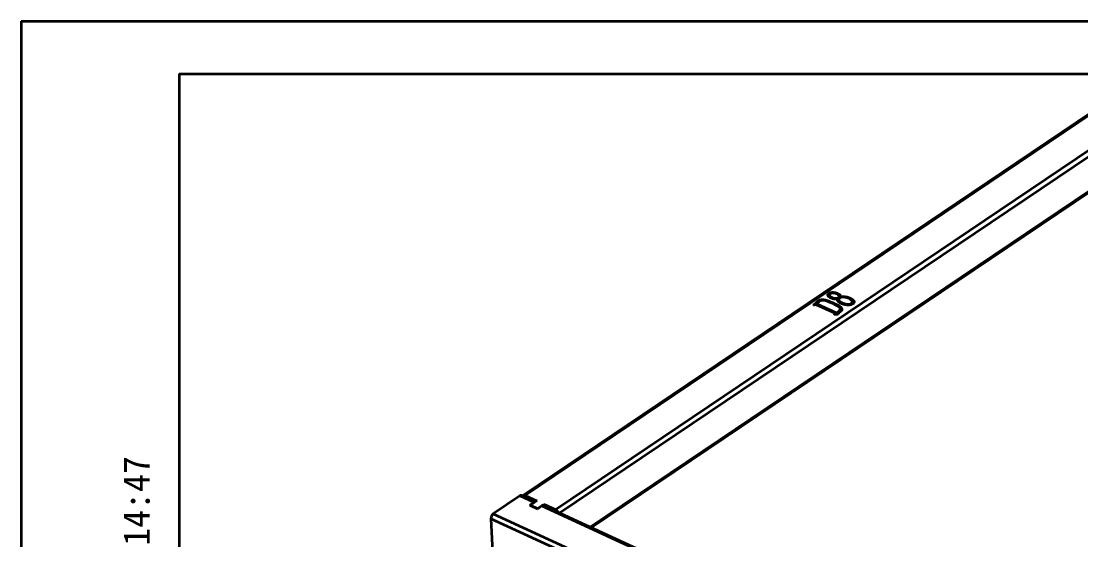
# Model space of a CAD drawing. Header units: millimetres. Extents: x 0 to 14850, y 0 to 10502.
# Drawn here: x 0 to 5028, y 8038 to 10500 of the extents above; entities that cross this region are included whole.
import ezdxf

# ---------------------------------------------------------------- set-up
doc = ezdxf.new("R2010")
doc.units = ezdxf.units.MM
doc.header["$LTSCALE"] = 50
doc.layers.add('粗实线', color=7, linetype='Continuous', lineweight=35)
doc.layers.add('细实线', color=7, linetype='Continuous')
doc.styles.add('SLDTEXTSTYLE3', font='SIMSUN.TTC', dxfattribs={"bigfont": 'bigfont'})

# ---------------------------------------------------------------- blocks, each defined once
blk = doc.blocks.new('SW_NOTE_0')
at = {"layer": '细实线', "color": 0, "insert": (29.5, 0), "char_height": 125, "attachment_point": 1, "rotation": 90, "style": 'SLDTEXTSTYLE3'}
blk.add_mtext('  创建日期：2024年3月27日 12:02:43  上次修改者：Administrator  修改日期：2024年3月27日 12:14:47  ', dxfattribs=at)

msp = doc.modelspace()

# ---------------------------------------------------------------- linework, layer by layer
at = {"color": 7, "linetype": 'Continuous', "lineweight": 35}
for p, q in [((5080.514, 10067.503), (2382.071, 8248.405)), ((5089.918, 10067.457), (2391.475, 8248.359)), ((2534.741, 8182.525), (5233.183, 10001.623)), ((2704.451, 8096.272), (5252.08, 9813.702)), ((3832.899, 9208.436), (3832.88, 9208.812)), ((3875.351, 9207.079), (3875.332, 9207.455)), ((3759.463, 9154.171), (3762.79, 9155.797)), ((3759.482, 9153.796), (3759.463, 9154.171)), ((3759.482, 9153.796), (3762.809, 9155.421)), ((3762.79, 9155.797), (3766.006, 9157.965)), ((3762.809, 9155.421), (3762.79, 9155.797)), ((3762.809, 9155.421), (3766.025, 9157.589)), ((3769.485, 9153.574), (3764.105, 9152.918)), ((3766.025, 9157.589), (3766.006, 9157.965)), ((3768.084, 9159.983), (3770.986, 9162.322)), ((3768.103, 9159.608), (3768.084, 9159.983)), ((3768.103, 9159.608), (3771.005, 9161.946)), ((3770.986, 9162.322), (3774.904, 9167.14)), ((3771.005, 9161.946), (3770.986, 9162.322)), ((3771.005, 9161.946), (3774.923, 9166.765)), ((3864.491, 9112.191), (3772.712, 9154.366)), ((3774.923, 9166.765), (3774.904, 9167.14)), ((3777.321, 9160.445), (3775.803, 9157.833)), ((3775.803, 9157.833), (3868.465, 9115.252)), ((3775.822, 9157.457), (3775.803, 9157.833)), ((3775.822, 9157.457), (3868.484, 9114.877)), ((3780.633, 9171.82), (3780.615, 9172.196)), ((3827.664, 9199.692), (3827.828, 9200.587)), ((3848.54, 9187.622), (3848.521, 9187.998)), ((3862.666, 9158.403), (3862.647, 9158.779)), ((3872.024, 9179.809), (3872.133, 9181.853)), ((3872.043, 9179.433), (3872.152, 9181.478)), ((3872.152, 9181.478), (3872.133, 9181.853)), ((3877.355, 9188.162), (3877.337, 9188.538)), ((3888.294, 9194.337), (3887.848, 9192.447)), ((3887.867, 9192.071), (3887.848, 9192.447)), ((3908.802, 9158.353), (3908.783, 9158.729)), ((3939.877, 9160.828), (3939.858, 9161.204)), ((3941.963, 9180.296), (3941.944, 9180.672)), ((3859.884, 9109.086), (3864.491, 9112.191)), ((3859.903, 9108.71), (3859.884, 9109.086)), ((3859.903, 9108.71), (3864.51, 9111.816)), ((3866.157, 9107.754), (3862.052, 9107.546)), ((3864.51, 9111.816), (3864.491, 9112.191)), ((3868.484, 9114.877), (3868.465, 9115.252)), ((3873.232, 9118.466), (3879.123, 9123.438)), ((3873.251, 9118.09), (3873.232, 9118.466)), ((3873.251, 9118.09), (3879.142, 9123.062)), ((3883.392, 9118.167), (3877.5, 9113.195)), ((3879.142, 9123.062), (3879.123, 9123.438)), ((2365.838, 8246.544), (2239.911, 8161.653)), ((2433.377, 8215.508), (2365.838, 8246.544)), ((2438.76, 8218.364), (2374.189, 8248.035)), ((2391.475, 8248.359), (2446.053, 8223.28)), ((2391.855, 8240.844), (2439.578, 8218.915)), ((2433.377, 8215.508), (2413.889, 8202.37)), ((2413.889, 8202.37), (2449.364, 8186.069)), ((2446.053, 8223.28), (2416.07, 8203.068)), ((2416.07, 8203.068), (2450.181, 8187.393)), ((2416.158, 8201.328), (2416.07, 8203.068)), ((2449.364, 8186.069), (2468.853, 8199.207)), ((2450.181, 8187.393), (2480.163, 8207.605)), ((5759.184, 6687.216), (2468.853, 8199.207)), ((5764.567, 6690.071), (2477.204, 8200.698)), ((2479.726, 8199.539), (2480.543, 8200.09)), ((2480.163, 8207.605), (2534.741, 8182.525)), ((2480.543, 8200.09), (2480.163, 8207.605)), ((2480.543, 8200.09), (2535.12, 8175.01)), ((2239.911, 8161.653), (9062.078, 5026.695)), ((2450.219, 8186.645), (2450.181, 8187.393)), ((9050.845, 5003.58), (2228.677, 8138.538)), ((2228.677, 8138.538), (2236.65, 7980.723))]:
    msp.add_line(p, q, dxfattribs=at)
at = {"color": 8, "linetype": 'Continuous', "lineweight": 35}
for p, q in [((5247.587, 9980.323), (2554.802, 8165.039)), ((2698.753, 8098.89), (5255.561, 9822.508)), ((2391.888, 8240.829), (2391.07, 8240.278)), ((2535.021, 8174.129), (2535.806, 8174.658))]:
    msp.add_line(p, q, dxfattribs=at)
at = {"color": 7, "linetype": 'Continuous', "lineweight": 35, "flags": 128}
msp.add_lwpolyline([(2437.151, 8217.279), (2435.732, 8216.797), (2433.377, 8215.508)], dxfattribs=at)
at = {"color": 7, "linetype": 'Continuous', "lineweight": 35}
for centre, radius, start, end in [((2371.326, 8239.94), 8.587, 70.521907, 129.7232), ((2386.891, 8241.332), 8.391, 56.884756, 149.932798), ((2389.281, 8235.803), 5.66, 62.953334, 97.07118), ((2474.34, 8192.602), 8.587, 70.521907, 129.7232), ((2257.157, 8138.984), 28.484, 127.264298, 180.896821), ((2522.388, 8158.63), 26.899, 21.345571, 62.66285), ((2530.105, 8164.658), 11.503, 43.226991, 64.15084)]:
    msp.add_arc(centre, radius, start, end, dxfattribs=at)
for points, knots in [([(3835.963, 9189.063), (3835.283, 9189.5), (3833.957, 9190.352), (3832.269, 9191.701), (3830.853, 9193.047), (3829.412, 9194.852), (3828.167, 9197.211), (3827.521, 9199.648), (3827.509, 9201.579), (3827.658, 9202.926), (3828.158, 9204.159), (3829.18, 9205.588), (3830.686, 9207.166), (3832.173, 9208.281), (3832.88, 9208.812)], [0, 0, 0, 0, 0.08231936, 0.16054486, 0.23324266, 0.30299834, 0.4387084, 0.57641584, 0.64330178, 0.70442065, 0.76102176, 0.81400097, 0.91150925, 1, 1, 1, 1]), ([(3828.181, 9202.51), (3828.23, 9203.081), (3828.418, 9205.27), (3830.995, 9207.091), (3832.899, 9208.436)], [0, 0, 0, 0, 0.26093852, 1, 1, 1, 1]), ([(3832.88, 9208.812), (3833.52, 9209.183), (3834.797, 9209.924), (3836.973, 9210.883), (3839.369, 9211.682), (3841.915, 9212.357), (3844.611, 9212.87), (3847.39, 9213.186), (3850.248, 9213.323), (3854.071, 9213.214), (3858.748, 9212.725), (3863.25, 9211.882), (3866.696, 9210.863), (3869.469, 9209.936), (3872.358, 9208.766), (3874.312, 9207.905), (3875.332, 9207.455)], [0, 0, 0, 0, 0.056234798, 0.112097722, 0.168636659, 0.227111696, 0.285338046, 0.344588511, 0.403714163, 0.465189393, 0.586715318, 0.706632714, 0.768888383, 0.838540649, 0.915708034, 1, 1, 1, 1]), ([(3832.899, 9208.436), (3833.539, 9208.808), (3834.815, 9209.548), (3836.992, 9210.507), (3839.388, 9211.306), (3841.934, 9211.981), (3844.63, 9212.494), (3847.409, 9212.81), (3850.267, 9212.947), (3854.09, 9212.838), (3858.767, 9212.349), (3863.269, 9211.506), (3866.715, 9210.487), (3869.488, 9209.56), (3872.377, 9208.39), (3874.331, 9207.529), (3875.351, 9207.079)], [0, 0, 0, 0, 0.056234798, 0.112097722, 0.168636659, 0.227111696, 0.285338046, 0.344588511, 0.403714163, 0.465189393, 0.586715318, 0.706632714, 0.768888383, 0.838540649, 0.915708034, 1, 1, 1, 1]), ([(3838.751, 9205.416), (3837.799, 9204.683), (3835.899, 9203.22), (3835.453, 9201.464), (3835.23, 9200.588)], [0, 0, 0, 0, 0.5010408, 1, 1, 1, 1]), ([(3860.797, 9208.187), (3859.635, 9208.391), (3857.271, 9208.804), (3854.197, 9209.154), (3851.615, 9209.248), (3849.601, 9209.134), (3847.555, 9208.812), (3844.857, 9208.177), (3841.701, 9207.145), (3839.707, 9205.976), (3838.751, 9205.416)], [0, 0, 0, 0, 0.154374, 0.31399537, 0.39431283, 0.47744578, 0.56344538, 0.65393813, 0.83395049, 1, 1, 1, 1]), ([(3877.337, 9188.538), (3877.831, 9188.888), (3878.755, 9189.542), (3880.014, 9190.479), (3880.925, 9191.35), (3881.697, 9192.127), (3882.109, 9192.918), (3882.317, 9193.744), (3882.266, 9194.64), (3882.032, 9195.607), (3881.552, 9196.649), (3880.668, 9197.721), (3879.584, 9198.878), (3877.677, 9200.512), (3874.738, 9202.538), (3870.648, 9204.804), (3866.051, 9206.817), (3862.529, 9207.736), (3860.797, 9208.187)], [0, 0, 0, 0, 0.04992721, 0.09323115, 0.13094736, 0.16310558, 0.19244928, 0.2236442, 0.25791541, 0.29540293, 0.33672031, 0.38302701, 0.43420533, 0.49099499, 0.61399232, 0.7433349, 0.87378796, 1, 1, 1, 1]), ([(3875.332, 9207.455), (3876.349, 9206.905), (3878.368, 9205.811), (3880.871, 9204.413), (3882.695, 9203.128), (3883.993, 9201.972), (3885.286, 9200.633), (3886.414, 9199.152), (3887.436, 9197.702), (3888.014, 9196.38), (3888.449, 9195.291), (3888.342, 9194.629), (3888.294, 9194.337)], [0, 0, 0, 0, 0.15507922, 0.30818506, 0.3871101, 0.47560225, 0.57426141, 0.68292608, 0.78779804, 0.87525496, 0.94500673, 1, 1, 1, 1]), ([(3875.351, 9207.079), (3876.368, 9206.529), (3878.387, 9205.435), (3880.89, 9204.037), (3882.714, 9202.752), (3884.011, 9201.596), (3885.305, 9200.257), (3886.433, 9198.776), (3887.454, 9197.326), (3888.033, 9196.005), (3888.468, 9194.916), (3888.361, 9194.253), (3888.313, 9193.961)], [0, 0, 0, 0, 0.15507922, 0.30818506, 0.3871101, 0.47560225, 0.57426141, 0.68292608, 0.78779804, 0.87525496, 0.94500673, 1, 1, 1, 1]), ([(3764.105, 9152.918), (3763.606, 9152.836), (3762.709, 9152.69), (3761.438, 9152.733), (3760.446, 9152.923), (3759.805, 9153.282), (3759.423, 9153.705), (3759.45, 9154.018), (3759.463, 9154.171)], [0, 0, 0, 0, 0.24170386, 0.43502021, 0.60164829, 0.73927668, 0.87189061, 1, 1, 1, 1]), ([(3766.006, 9157.965), (3766.051, 9158.005), (3766.238, 9158.17), (3766.621, 9158.553), (3767.256, 9159.19), (3767.78, 9159.692), (3768.084, 9159.983)], [0, 0, 0, 0, 0.060483244, 0.251748057, 0.565445673, 1, 1, 1, 1]), ([(3766.025, 9157.589), (3766.07, 9157.629), (3766.257, 9157.794), (3766.64, 9158.178), (3767.275, 9158.814), (3767.799, 9159.316), (3768.103, 9159.608)], [0, 0, 0, 0, 0.060483244, 0.251748057, 0.565445673, 1, 1, 1, 1]), ([(3772.712, 9154.366), (3772.101, 9154.182), (3771.059, 9153.867), (3769.946, 9153.66), (3769.485, 9153.574)], [0, 0, 0, 0, 0.58635291, 1, 1, 1, 1]), ([(3774.904, 9167.14), (3775.252, 9167.53), (3775.981, 9168.348), (3777.31, 9169.579), (3778.84, 9170.886), (3780.009, 9171.749), (3780.615, 9172.196)], [0, 0, 0, 0, 0.21881719, 0.45851479, 0.71988485, 1, 1, 1, 1]), ([(3774.923, 9166.765), (3775.271, 9167.155), (3776, 9167.972), (3777.329, 9169.204), (3778.859, 9170.51), (3780.028, 9171.373), (3780.633, 9171.82)], [0, 0, 0, 0, 0.21881719, 0.45851479, 0.71988485, 1, 1, 1, 1]), ([(3788.289, 9170.427), (3787.73, 9170.072), (3786.554, 9169.327), (3784.946, 9168.056), (3783.229, 9166.658), (3781.647, 9165.133), (3780.137, 9163.672), (3778.869, 9162.394), (3777.96, 9161.345), (3777.514, 9160.717), (3777.321, 9160.445)], [0, 0, 0, 0, 0.12032505, 0.25277131, 0.39592828, 0.55221329, 0.70211162, 0.82673891, 0.92497903, 1, 1, 1, 1]), ([(3780.615, 9172.196), (3781.269, 9172.628), (3782.517, 9173.453), (3784.471, 9174.573), (3786.302, 9175.578), (3788.717, 9176.652), (3791.803, 9177.745), (3795.835, 9178.575), (3800.128, 9178.912), (3803.835, 9178.853), (3806.943, 9178.576), (3809.467, 9178.247), (3812.117, 9177.762), (3814.926, 9177.178), (3817.854, 9176.452), (3820.893, 9175.559), (3824.102, 9174.556), (3828.499, 9173.03), (3833.886, 9171.024), (3840.066, 9168.486), (3846.098, 9165.84), (3851.277, 9163.716), (3855.295, 9162.001), (3858.029, 9160.824), (3860.446, 9159.767), (3861.948, 9159.093), (3862.647, 9158.779)], [0, 0, 0, 0, 0.029937995, 0.057132981, 0.082682504, 0.105750691, 0.148408864, 0.190622943, 0.233459491, 0.279307417, 0.303897499, 0.330679023, 0.359650988, 0.39071896, 0.424197601, 0.459761141, 0.498314034, 0.539499362, 0.622257448, 0.701595752, 0.780507848, 0.863329582, 0.903495309, 0.939426494, 0.971828659, 1, 1, 1, 1]), ([(3780.633, 9171.82), (3781.288, 9172.252), (3782.536, 9173.078), (3784.49, 9174.197), (3786.321, 9175.202), (3788.736, 9176.276), (3791.822, 9177.37), (3795.854, 9178.2), (3800.147, 9178.537), (3803.854, 9178.477), (3806.962, 9178.201), (3809.486, 9177.872), (3812.136, 9177.387), (3814.945, 9176.803), (3817.873, 9176.076), (3820.912, 9175.184), (3824.121, 9174.181), (3828.518, 9172.654), (3833.905, 9170.648), (3840.085, 9168.11), (3846.117, 9165.464), (3851.296, 9163.34), (3855.314, 9161.625), (3858.048, 9160.448), (3860.465, 9159.391), (3861.967, 9158.717), (3862.666, 9158.403)], [0, 0, 0, 0, 0.029937995, 0.057132981, 0.082682504, 0.105750691, 0.148408864, 0.190622943, 0.233459491, 0.279307417, 0.303897499, 0.330679023, 0.359650988, 0.39071896, 0.424197601, 0.459761141, 0.498314034, 0.539499362, 0.622257448, 0.701595752, 0.780507848, 0.863329582, 0.903495309, 0.939426494, 0.971828659, 1, 1, 1, 1]), ([(3842.923, 9162.956), (3841.867, 9163.382), (3839.683, 9164.263), (3836.277, 9165.614), (3832.661, 9167.069), (3828.925, 9168.592), (3825.225, 9170.078), (3821.618, 9171.319), (3818.359, 9172.412), (3815.286, 9173.247), (3812.388, 9173.899), (3809.607, 9174.391), (3806.888, 9174.672), (3804.269, 9174.822), (3801.728, 9174.769), (3799.291, 9174.523), (3796.967, 9174.049), (3794.213, 9173.155), (3791.239, 9171.982), (3789.202, 9170.908), (3788.289, 9170.427)], [0, 0, 0, 0, 0.063051594, 0.13046906, 0.202218556, 0.278842728, 0.354453657, 0.422760373, 0.483686886, 0.538181216, 0.587446853, 0.633996585, 0.677917246, 0.719155471, 0.758821856, 0.797255725, 0.834293232, 0.87248122, 0.942909767, 1, 1, 1, 1]), ([(3835.531, 9199.717), (3835.846, 9198.298), (3836.542, 9195.161), (3841.381, 9191.052), (3846.141, 9189.016), (3848.521, 9187.998)], [0, 0, 0, 0, 0.29212165, 0.64611564, 1, 1, 1, 1]), ([(3835.55, 9199.341), (3835.865, 9197.922), (3836.561, 9194.785), (3841.4, 9190.676), (3846.16, 9188.64), (3848.54, 9187.622)], [0, 0, 0, 0, 0.29212165, 0.64611564, 1, 1, 1, 1]), ([(3872.133, 9181.853), (3871.42, 9181.717), (3869.986, 9181.442), (3867.814, 9181.006), (3865.459, 9180.731), (3862.843, 9180.718), (3859.91, 9180.961), (3856.675, 9181.435), (3853.28, 9182.057), (3849.815, 9182.878), (3846.265, 9184.036), (3842.689, 9185.586), (3839.139, 9187.26), (3836.98, 9188.485), (3835.963, 9189.063)], [0, 0, 0, 0, 0.05342923, 0.10731455, 0.16324015, 0.22405522, 0.29511602, 0.37874414, 0.46883274, 0.55745552, 0.65574156, 0.77208792, 0.89250477, 1, 1, 1, 1]), ([(3879.123, 9123.438), (3879.902, 9124.081), (3881.396, 9125.315), (3883.4, 9127.14), (3884.964, 9128.887), (3886.252, 9130.545), (3887.026, 9132.226), (3887.129, 9133.962), (3886.629, 9135.766), (3885.149, 9138.189), (3882.677, 9141.031), (3879.107, 9144.152), (3874.856, 9146.994), (3870.106, 9149.914), (3864.572, 9152.949), (3858.111, 9156.083), (3850.826, 9159.45), (3845.642, 9161.75), (3842.923, 9162.956)], [0, 0, 0, 0, 0.04403637, 0.08453718, 0.1214125, 0.15517483, 0.1874015, 0.2203963, 0.25546545, 0.29422076, 0.37209593, 0.44382437, 0.5160383, 0.59484275, 0.68153263, 0.77702766, 0.883039, 1, 1, 1, 1]), ([(3848.521, 9187.998), (3849.7, 9187.564), (3851.964, 9186.731), (3855.465, 9185.757), (3858.886, 9185.112), (3862.143, 9184.802), (3865.078, 9184.725), (3867.594, 9184.734), (3869.65, 9184.929), (3871.356, 9185.247), (3872.793, 9185.807), (3874.227, 9186.528), (3875.809, 9187.436), (3876.804, 9188.154), (3877.337, 9188.538)], [0, 0, 0, 0, 0.1332159, 0.25567655, 0.36714301, 0.47034245, 0.56162468, 0.63830851, 0.70122979, 0.75114196, 0.79899263, 0.85587666, 0.92274884, 1, 1, 1, 1]), ([(3848.54, 9187.622), (3849.719, 9187.188), (3851.983, 9186.356), (3855.484, 9185.381), (3858.905, 9184.736), (3862.162, 9184.427), (3865.097, 9184.349), (3867.613, 9184.358), (3869.669, 9184.554), (3871.375, 9184.871), (3872.812, 9185.431), (3874.246, 9186.153), (3875.828, 9187.061), (3876.823, 9187.778), (3877.355, 9188.162)], [0, 0, 0, 0, 0.1332159, 0.25567655, 0.36714301, 0.47034245, 0.56162468, 0.63830851, 0.70122979, 0.75114196, 0.79899263, 0.85587666, 0.92274884, 1, 1, 1, 1]), ([(3862.647, 9158.779), (3863.389, 9158.407), (3864.966, 9157.616), (3867.404, 9156.32), (3870.166, 9154.914), (3874.1, 9152.833), (3878.968, 9150.097), (3883.422, 9147.168), (3886.549, 9144.724), (3888.644, 9142.873), (3890.417, 9140.957), (3891.904, 9139.03), (3893.069, 9137.123), (3893.974, 9135.309), (3894.473, 9133.584), (3894.759, 9131.962), (3894.597, 9130.402), (3894.136, 9128.892), (3893.314, 9127.424), (3892.106, 9125.95), (3890.488, 9124.377), (3888.484, 9122.569), (3886.106, 9120.457), (3884.338, 9118.965), (3883.392, 9118.167)], [0, 0, 0, 0, 0.03519364, 0.07476823, 0.11868117, 0.166979, 0.26583735, 0.36208666, 0.40893792, 0.45491502, 0.49958897, 0.5439351, 0.58587775, 0.62488237, 0.66054293, 0.69350887, 0.72472666, 0.75521357, 0.78581798, 0.81669399, 0.85171204, 0.89366956, 0.94311216, 1, 1, 1, 1]), ([(3862.666, 9158.403), (3866.163, 9156.627), (3873.155, 9153.074), (3882.996, 9147.383), (3889.78, 9141.841), (3893.048, 9136.843), (3894.694, 9133.982), (3894.504, 9132.36), (3894.474, 9132.108)], [0, 0, 0, 0, 0.244564044, 0.48905638, 0.733137152, 0.855350314, 0.977481083, 1, 1, 1, 1]), ([(3889.655, 9160.719), (3888.6, 9161.214), (3886.564, 9162.171), (3883.846, 9163.688), (3881.49, 9165.17), (3879.543, 9166.643), (3877.913, 9168.077), (3876.48, 9169.441), (3875.343, 9170.772), (3874.182, 9172.414), (3873.08, 9174.307), (3872.471, 9176.429), (3872.232, 9178.232), (3872.088, 9179.323), (3872.024, 9179.809)], [0, 0, 0, 0, 0.10495148, 0.20256808, 0.29232488, 0.37467463, 0.45131276, 0.52280806, 0.58889297, 0.65031565, 0.76062806, 0.85521611, 0.93545805, 1, 1, 1, 1]), ([(3877.355, 9188.162), (3878.582, 9189.019), (3881.015, 9190.718), (3882.755, 9193.095), (3882.214, 9194.19), (3882.175, 9194.27)], [0, 0, 0, 0, 0.48509919, 0.96227552, 1, 1, 1, 1]), ([(3878.966, 9177.405), (3878.96, 9177.376), (3878.62, 9175.845), (3880.766, 9172.911), (3885.725, 9167.848), (3894.908, 9162.418), (3904.172, 9159.708), (3908.802, 9158.353)], [0, 0, 0, 0, 0.00316501, 0.16921111, 0.33563601, 0.66798591, 1, 1, 1, 1]), ([(3883.894, 9186.223), (3883.228, 9185.733), (3881.9, 9184.759), (3880.417, 9183.13), (3879.424, 9181.396), (3878.86, 9179.583), (3878.837, 9177.689), (3879.376, 9175.752), (3880.452, 9173.771), (3882.135, 9171.784), (3884.296, 9169.791), (3886.895, 9167.815), (3890.01, 9165.914), (3893.46, 9164.074), (3897.144, 9162.368), (3900.966, 9160.904), (3904.797, 9159.657), (3907.47, 9159.034), (3908.783, 9158.729)], [0, 0, 0, 0, 0.04954404, 0.09864672, 0.14701577, 0.1973909, 0.24916885, 0.30327775, 0.36093643, 0.42341908, 0.48964298, 0.559715, 0.6329204, 0.71043031, 0.78829098, 0.86209263, 0.93227362, 1, 1, 1, 1]), ([(3926.836, 9183.607), (3925.643, 9184.107), (3923.35, 9185.069), (3919.874, 9186.334), (3916.521, 9187.371), (3913.259, 9188.167), (3910.127, 9188.752), (3907.206, 9189.269), (3904.423, 9189.605), (3901.798, 9189.829), (3899.289, 9189.923), (3896.85, 9189.859), (3894.482, 9189.668), (3892.174, 9189.333), (3889.918, 9188.878), (3887.794, 9188.162), (3885.736, 9187.295), (3884.518, 9186.586), (3883.894, 9186.223)], [0, 0, 0, 0, 0.09619685, 0.18481446, 0.26699004, 0.34250249, 0.41285763, 0.47804359, 0.53813231, 0.593767, 0.64625579, 0.69647407, 0.74653628, 0.79493476, 0.84386389, 0.89349175, 0.94552133, 1, 1, 1, 1]), ([(3887.848, 9192.447), (3888.803, 9192.552), (3890.598, 9192.749), (3893.138, 9193.021), (3895.363, 9193.209), (3897.933, 9193.357), (3901.024, 9193.395), (3904.815, 9193.22), (3908.858, 9192.761), (3913.22, 9192.056), (3917.927, 9190.989), (3922.828, 9189.521), (3927.814, 9187.751), (3932.781, 9185.756), (3937.572, 9183.416), (3940.456, 9181.606), (3941.944, 9180.672)], [0, 0, 0, 0, 0.04634653, 0.08716853, 0.12322887, 0.15380459, 0.21092863, 0.27179818, 0.33772518, 0.41182029, 0.49388452, 0.58702875, 0.68580738, 0.78571442, 0.88940026, 1, 1, 1, 1]), ([(3887.867, 9192.071), (3888.822, 9192.176), (3890.617, 9192.373), (3893.157, 9192.645), (3895.382, 9192.833), (3897.952, 9192.981), (3901.043, 9193.019), (3904.834, 9192.844), (3908.877, 9192.385), (3913.239, 9191.68), (3917.945, 9190.613), (3922.847, 9189.146), (3927.833, 9187.375), (3932.8, 9185.38), (3937.591, 9183.04), (3940.475, 9181.23), (3941.963, 9180.296)], [0, 0, 0, 0, 0.04634653, 0.08716853, 0.12322887, 0.15380459, 0.21092863, 0.27179818, 0.33772518, 0.41182029, 0.49388452, 0.58702875, 0.68580738, 0.78571442, 0.88940026, 1, 1, 1, 1]), ([(3946.049, 9158.023), (3945.251, 9157.525), (3943.679, 9156.546), (3940.934, 9155.305), (3937.934, 9154.295), (3934.702, 9153.498), (3931.29, 9152.959), (3927.79, 9152.579), (3924.189, 9152.5), (3920.501, 9152.604), (3916.721, 9152.962), (3912.839, 9153.489), (3908.909, 9154.279), (3904.915, 9155.24), (3900.935, 9156.379), (3897.034, 9157.678), (3893.265, 9159.126), (3890.86, 9160.187), (3889.655, 9160.719)], [0, 0, 0, 0, 0.05474591, 0.10776484, 0.16132943, 0.21581322, 0.27098243, 0.32667624, 0.38283136, 0.44130731, 0.50241452, 0.56646008, 0.63347092, 0.70421648, 0.77726231, 0.85063406, 0.9251493, 1, 1, 1, 1]), ([(3908.783, 9158.729), (3910.441, 9158.38), (3913.83, 9157.667), (3918.331, 9157.203), (3921.907, 9156.995), (3924.381, 9156.885), (3926.616, 9156.917), (3929.208, 9157.023), (3932.175, 9157.474), (3935.259, 9158.479), (3937.793, 9159.771), (3939.185, 9160.737), (3939.858, 9161.204)], [0, 0, 0, 0, 0.159584995, 0.326101184, 0.407409759, 0.479924866, 0.546494662, 0.604801781, 0.708771799, 0.810594452, 0.908436326, 1, 1, 1, 1]), ([(3908.802, 9158.353), (3910.46, 9158.004), (3913.849, 9157.291), (3918.35, 9156.827), (3921.926, 9156.619), (3924.4, 9156.509), (3926.635, 9156.542), (3929.227, 9156.647), (3932.194, 9157.098), (3935.278, 9158.103), (3937.812, 9159.395), (3939.204, 9160.361), (3939.877, 9160.828)], [0, 0, 0, 0, 0.159584995, 0.326101184, 0.407409759, 0.479924866, 0.546494662, 0.604801781, 0.708771799, 0.810594452, 0.908436326, 1, 1, 1, 1]), ([(3944.01, 9169.542), (3943.932, 9169.912), (3943.624, 9171.385), (3940.404, 9174.6), (3935.472, 9179.258), (3929.715, 9182.157), (3926.836, 9183.607)], [0, 0, 0, 0, 0.06300236, 0.25044587, 0.62521168, 1, 1, 1, 1]), ([(3939.858, 9161.204), (3940.994, 9162.141), (3943.265, 9164.015), (3944.928, 9166.628), (3944.439, 9168.036), (3944.326, 9168.362)], [0, 0, 0, 0, 0.43491178, 0.86914084, 1, 1, 1, 1]), ([(3939.877, 9160.828), (3941.013, 9161.766), (3943.284, 9163.639), (3944.947, 9166.252), (3944.458, 9167.66), (3944.345, 9167.986)], [0, 0, 0, 0, 0.43491178, 0.86914084, 1, 1, 1, 1]), ([(3941.944, 9180.672), (3943.46, 9179.531), (3946.407, 9177.312), (3949.255, 9174.295), (3950.962, 9171.938), (3951.912, 9170.326), (3952.482, 9168.829), (3952.676, 9167.011), (3952.288, 9164.832), (3950.992, 9162.341), (3948.956, 9160.008), (3947.011, 9158.68), (3946.049, 9158.023)], [0, 0, 0, 0, 0.17441684, 0.33915638, 0.41533552, 0.48380619, 0.54485099, 0.59935093, 0.70095496, 0.80199615, 0.90200614, 1, 1, 1, 1]), ([(3941.963, 9180.296), (3943.608, 9179.074), (3946.897, 9176.629), (3950.212, 9172.516), (3952.906, 9169.5), (3952.49, 9167.857), (3952.469, 9167.778)], [0, 0, 0, 0, 0.328149322, 0.656245811, 0.983427338, 1, 1, 1, 1]), ([(3862.052, 9107.546), (3861.709, 9107.526), (3861.093, 9107.49), (3860.292, 9107.508), (3859.676, 9107.533), (3859.228, 9107.714), (3858.961, 9107.955), (3858.741, 9108.282), (3859.149, 9108.705), (3859.598, 9108.938), (3859.884, 9109.086)], [0, 0, 0, 0, 0.17749201, 0.31838204, 0.41986698, 0.49175171, 0.60327495, 0.68937122, 0.80263836, 1, 1, 1, 1]), ([(3858.848, 9107.861), (3858.846, 9107.865), (3858.818, 9107.932), (3859.086, 9108.284), (3859.539, 9108.52), (3859.903, 9108.71)], [0, 0, 0, 0, 0.01128408, 0.20609704, 1, 1, 1, 1]), ([(3874.99, 9108.944), (3874.862, 9108.853), (3874.537, 9108.625), (3873.624, 9108.467), (3872.444, 9108.234), (3870.939, 9108.106), (3869.4, 9107.977), (3868.048, 9107.838), (3866.997, 9107.779), (3866.402, 9107.762), (3866.157, 9107.754)], [0, 0, 0, 0, 0.0644185, 0.16255242, 0.29581171, 0.47267459, 0.65464187, 0.80452799, 0.9195769, 1, 1, 1, 1]), ([(3868.465, 9115.252), (3869.001, 9115.575), (3869.999, 9116.175), (3871.266, 9117.068), (3872.396, 9117.783), (3872.975, 9118.256), (3873.232, 9118.466)], [0, 0, 0, 0, 0.31583388, 0.58831815, 0.81777859, 1, 1, 1, 1]), ([(3868.484, 9114.877), (3869.02, 9115.199), (3870.018, 9115.799), (3871.285, 9116.692), (3872.415, 9117.407), (3872.994, 9117.881), (3873.251, 9118.09)], [0, 0, 0, 0, 0.31583388, 0.58831815, 0.81777859, 1, 1, 1, 1]), ([(3877.5, 9113.195), (3876.977, 9112.7), (3876.023, 9111.796), (3875.466, 9110.597), (3875.3, 9109.81), (3875.208, 9109.388), (3875.121, 9109.111), (3875.02, 9108.982), (3874.99, 9108.944)], [0, 0, 0, 0, 0.37640459, 0.68720906, 0.81327635, 0.90782682, 0.97235792, 1, 1, 1, 1]), ([(3879.142, 9123.062), (3880.557, 9124.282), (3883.385, 9126.721), (3886.812, 9130.012), (3886.656, 9132.139), (3886.606, 9132.824)], [0, 0, 0, 0, 0.40426285, 0.80795028, 1, 1, 1, 1])]:
    msp.add_open_spline(points, degree=3, knots=knots, dxfattribs=at)
at = {"layer": '粗实线'}
for p, q in [((0, 10500), (14850, 10500)), ((0, 10500), (0, 0)), ((750, 10250), (750, 250)), ((750, 10250), (14600, 10250))]:
    msp.add_line(p, q, dxfattribs=at)

# ---------------------------------------------------------------- block references
at = {"layer": '细实线'}
msp.add_blockref('SW_NOTE_0', (455.295, 347.51), dxfattribs=at)

doc.saveas('drawing.dxf')
